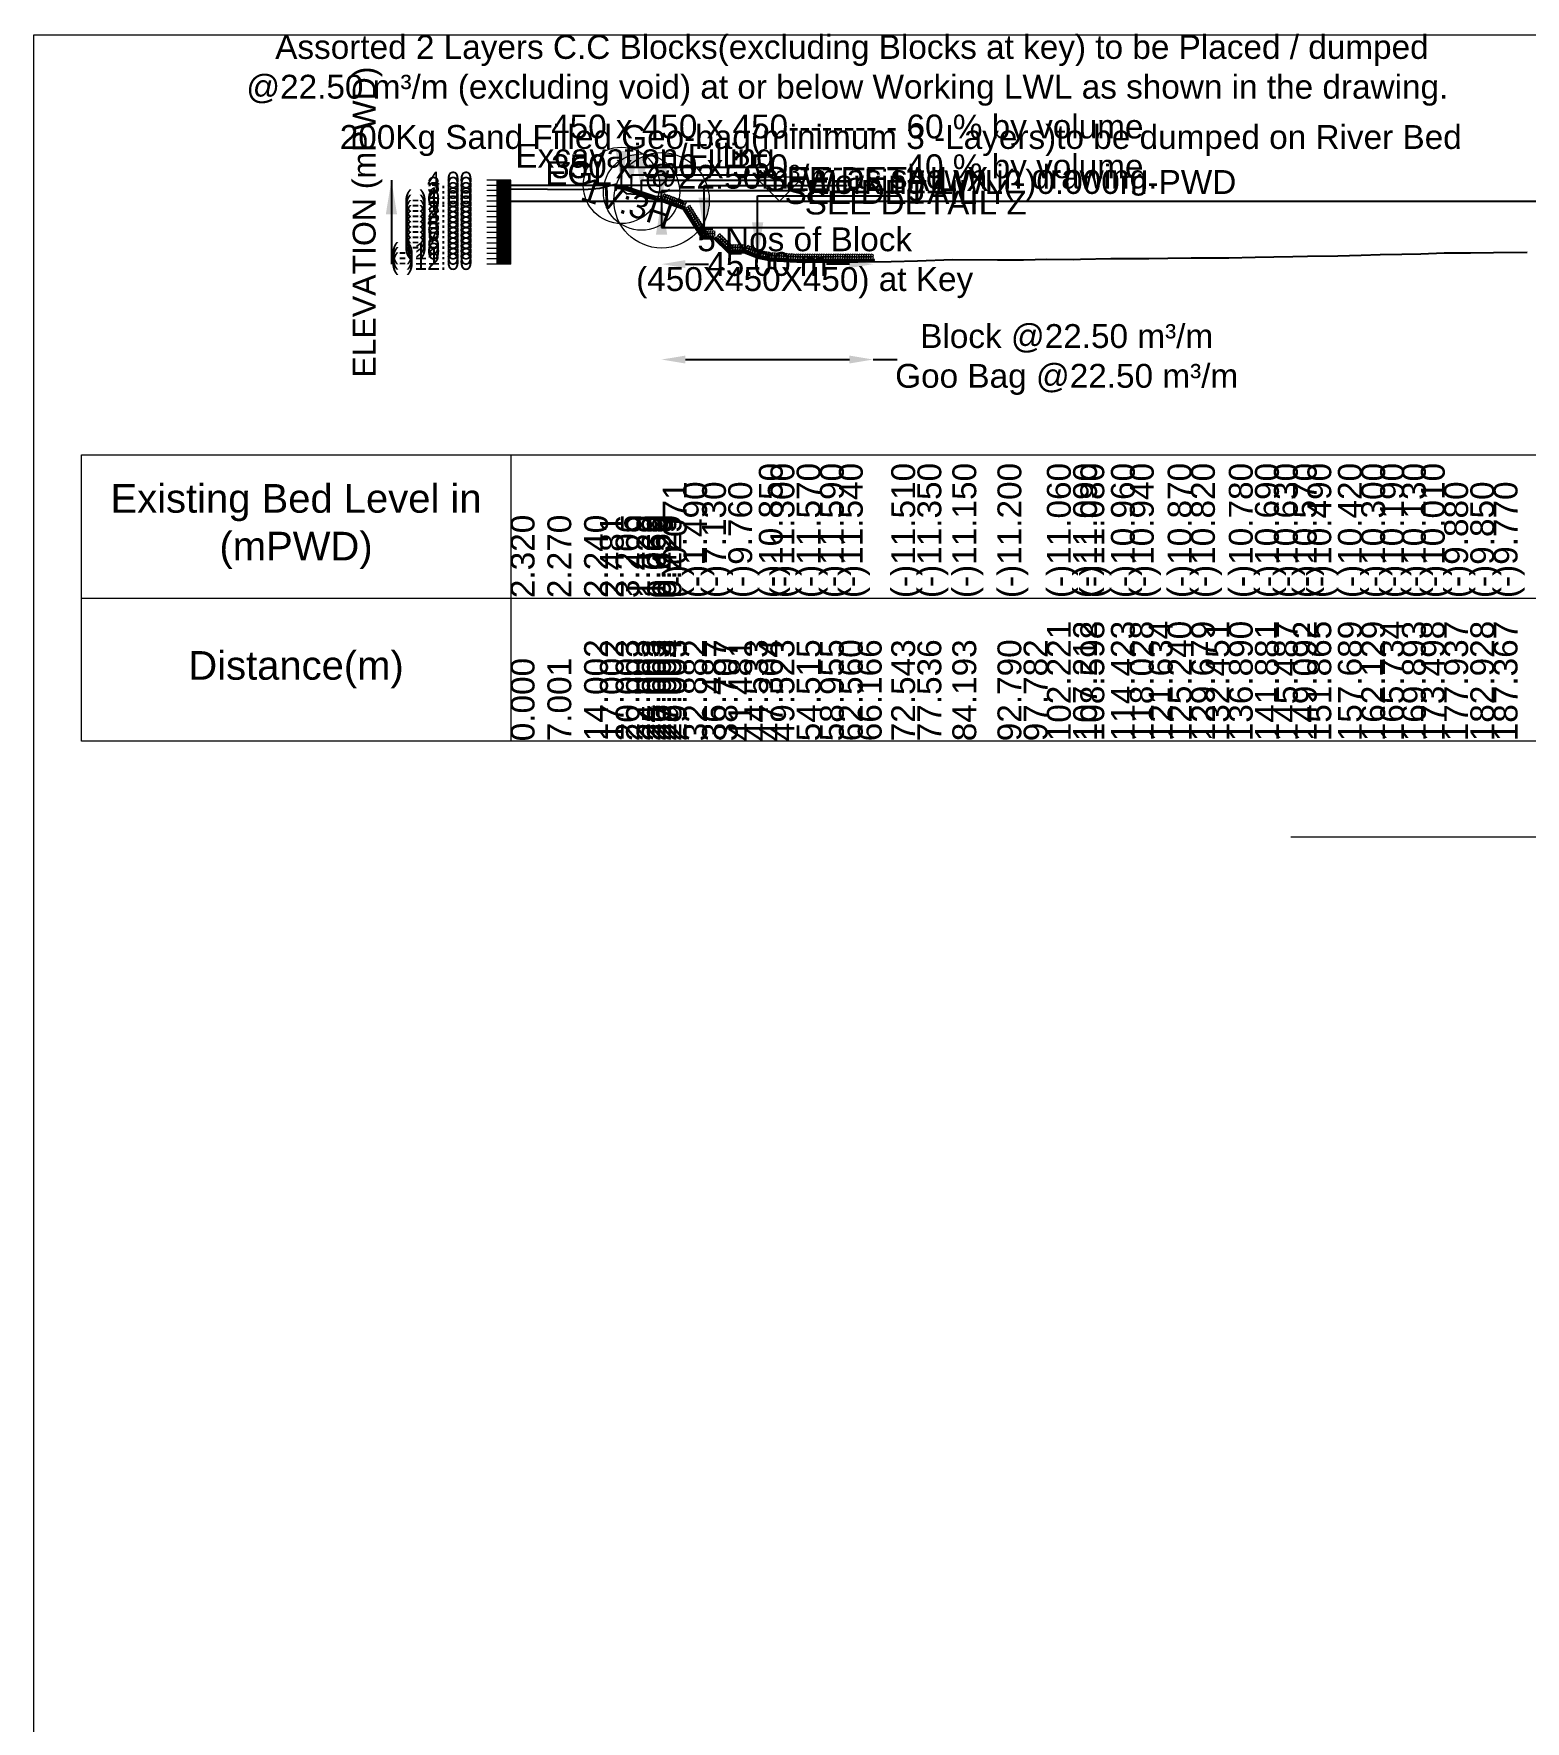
# Model space of a CAD drawing. Header units: inches. Extents: x 89000 to 845000, y -7071 to 31.
# Drawn here: x 310000 to 313127, y -3534 to 2 of the extents above; entities that cross this region are included whole.
import ezdxf

# ---------------------------------------------------------------- set-up
doc = ezdxf.new("R2010")
doc.units = ezdxf.units.IN
doc.header["$LTSCALE"] = 7
doc.header["$MEASUREMENT"] = 0
for name, color, linetype, lineweight in [('Cross section Data Border', 7, 'Continuous', 9), ('Cross Section Labels', 7, 'Continuous', 9), ('Existing_Bed_Level for Xsection', 7, 'Continuous', 25), ('Long Section Labels', 7, 'Continuous', 9)]:
    doc.layers.add(name, color=color, linetype=linetype, lineweight=lineweight)
doc.styles.get("Standard").update_dxf_attribs({"font": 'arial.ttf'})
doc.dimstyles.new('Appron Lebeling Style', dxfattribs={"dimtxt": 50, "dimasz": 50, "dimexe": 0.18, "dimexo": 0.0625, "dimgap": 0.09, "dimtad": 0, "dimtih": 1, "dimtoh": 1, "dimdec": 4, "dimzin": 0, "dimdsep": 46, "dimtxsty": 'Standard', "dimcen": 0.09, "dimse1": 1, "dimse2": 1, "dimadec": 0, "dimazin": 0, "dimtfac": 1, "dimtdec": 4, "dimtofl": 0, "dimtmove": 0, "dimatfit": 3, "dimfxl": 1, "dimtolj": 1, "dimtzin": 0, "dimarcsym": 0})
doc.dimstyles.get("Standard").update_dxf_attribs({"dimtxt": 0.18, "dimasz": 0.18, "dimexe": 0.18, "dimexo": 0.0625, "dimgap": 0.09, "dimtad": 0, "dimtih": 1, "dimtoh": 1, "dimdec": 4, "dimzin": 0, "dimdsep": 46, "dimtxsty": 'Standard', "dimcen": 0.09, "dimadec": 0, "dimazin": 0, "dimtfac": 1, "dimtdec": 4, "dimtofl": 0, "dimtmove": 0, "dimatfit": 3, "dimfxl": 1, "dimtolj": 1, "dimtzin": 0, "dimarcsym": 0})

# ---------------------------------------------------------------- blocks, each defined once
blk = doc.blocks.new('*D291')
at = {"layer": 'Cross Section Labels', "color": 0, "lineweight": -2, "transparency": 16777216}
for p, q in [((311366.4, -480.5), (311414.7, -480.5)), ((311710.2, -480.5), (311661.9, -480.5))]:
    blk.add_line(p, q, dxfattribs=at)
at = {"layer": 'Cross Section Labels', "color": 0, "transparency": 16777216}
for points in [[(311366.4, -472.2), (311366.4, -488.8), (311316.4, -480.5)], [(311710.2, -472.2), (311710.2, -488.8), (311760.2, -480.5)]]:
    blk.add_solid(points, dxfattribs=at)
at = {"layer": 'Defpoints', "color": 0, "transparency": 16777216}
for p in [(311316.4, -348.5), (311760.2, -475.6), (311760.2, -480.5)]:
    blk.add_point(p, dxfattribs=at)
at = {"layer": 'Cross Section Labels', "color": 0, "transparency": 16777216, "insert": (311538.3, -480.5), "char_height": 50, "attachment_point": 5}
blk.add_mtext('\\A1;45.00 m', dxfattribs=at)
blk = doc.blocks.new('*D292')
at = {"layer": 'Cross Section Labels', "color": 0, "lineweight": -2, "transparency": 16777216}
for p, q in [((311366.4, -680.5), (311710.2, -680.5)), ((311760.2, -680.5), (311810.2, -680.5))]:
    blk.add_line(p, q, dxfattribs=at)
at = {"layer": 'Cross Section Labels', "color": 0, "transparency": 16777216}
for points in [[(311366.4, -672.2), (311366.4, -688.8), (311316.4, -680.5)], [(311710.2, -672.2), (311710.2, -688.8), (311760.2, -680.5)]]:
    blk.add_solid(points, dxfattribs=at)
at = {"layer": 'Defpoints', "color": 0, "transparency": 16777216}
for p in [(311316.4, -348.5), (311760.2, -475.6), (311760.2, -680.5)]:
    blk.add_point(p, dxfattribs=at)
at = {"layer": 'Cross Section Labels', "color": 0, "transparency": 16777216, "insert": (312165.8, -680.5), "char_height": 50, "attachment_point": 5}
blk.add_mtext('\\A1;Block @22.50 m³/m ^JGoo Bag @22.50 m³/m ', dxfattribs=at)

msp = doc.modelspace()

# ---------------------------------------------------------------- linework, layer by layer
at = {"layer": 'Cross section Data Border'}
msp.add_lwpolyline([(310100, -880.51), (318692.24474, -880.51), (318692.24474, -1480.51), (310100, -1480.51)], close=True, dxfattribs=at)
for points in [[(311000, -880.51), (311000, -1480.51)], [(310100, -1180.51), (318692.24474, -1180.51)]]:
    msp.add_lwpolyline(points, dxfattribs=at)
at = {"layer": 'Cross Section Labels'}
for points in [[(310000, 0), (320000, 0), (320000, -7071), (310000, -7071)], [(311563.43555, -348.51), (311613.43555, -298.51), (311513.43555, -298.51)]]:
    msp.add_lwpolyline(points, close=True, dxfattribs=at)
msp.add_lwpolyline([(312636.12237, -1680.51), (314796.12237, -1680.51), (316956.12237, -1680.51)], dxfattribs=at)
for centre, radius in [((311232.28555, -315.51), 80), ((311316.43555, -346.86), 100), ((311274.36055, -329.535), 80)]:
    msp.add_circle(centre, radius, dxfattribs=at)
at = {"layer": 'Existing_Bed_Level for Xsection'}
for points in [[(311000, -322.99), (311077.00863, -323.54), (311154.01726, -323.87), (311187.02269, -321.219), (311220.02813, -313.244), (311242.02972, -332.791), (311264.03132, -333.891), (311275.03516, -336.751), (311286.03292, -341.261), (311297.03676, -343.791), (311308.04059, -345.991), (311319.03835, -349.291), (311361.69867, -364.9), (311401.35972, -426.94), (311425.77518, -426.94), (311456.28735, -455.87), (311489.86843, -455.87), (311520.34288, -467.86), (311544.75645, -472.81), (311599.665, -475.78), (311648.50433, -476), (311688.16391, -475.45), (311727.82364, -476), (311797.9703, -475.12), (311852.89221, -473.36), (311926.12404, -471.16), (312020.68602, -471.71), (312075.59773, -471.71), (312124.42618, -470.17), (312179.32979, -470.5), (312194.58092, -470.39), (312258.65172, -469.07), (312298.31269, -468.85), (312337.97367, -468.85), (312377.63465, -468.08), (312426.47292, -467.53), (312456.95663, -467.53), (312505.7936, -467.09), (312560.69372, -466.1), (312600.35452, -465.44), (312640.01533, -464.78), (312670.51367, -463.9), (312734.58367, -463.13), (312783.41702, -461.81), (312823.07761, -460.6), (312868.81899, -459.94), (312908.48005, -458.62), (312957.30219, -457.19), (313012.21082, -456.86), (313061.04152, -455.98), (313131.19391, -455.21)], [(311316.43555, -315.51), (311000, -315.51)], [(311304.06055, -339.435), (311232.79359, -315.67935), (311232.28555, -315.51), (311231.75003, -315.51), (311221.85003, -315.51)], [(311000, -348.51), (318592.24474, -348.51)], [(311221.85003, -318.81), (311231.75003, -318.81), (311304.06055, -342.91351)], [(311221.85003, -319.91), (311231.57153, -319.91), (311302.52153, -343.56)], [(311221.85003, -321.01), (311231.39302, -321.01), (311301.58555, -344.40751)]]:
    msp.add_lwpolyline(points, dxfattribs=at)
at = {"layer": 'Long Section Labels'}
for points in [[(311000, -304.51), (310950, -304.51)], [(311000, -315.51), (310950, -315.51)], [(311000, -307.26), (310970, -307.26)], [(311000, -310.01), (310970, -310.01)], [(311000, -312.76), (310970, -312.76)], [(311000, -318.26), (310970, -318.26)], [(311000, -480.51), (311000, -469.51), (311000, -458.51), (311000, -447.51), (311000, -436.51), (311000, -425.51), (311000, -414.51), (311000, -403.51), (311000, -392.51), (311000, -381.51), (311000, -370.51), (311000, -359.51), (311000, -348.51), (311000, -337.51), (311000, -326.51), (311000, -315.51), (311000, -304.51)], [(311000, -326.51), (310950, -326.51)], [(311000, -337.51), (310950, -337.51)], [(311000, -348.51), (310950, -348.51)], [(311000, -321.01), (310970, -321.01)], [(311000, -323.76), (310970, -323.76)], [(311000, -329.26), (310970, -329.26)], [(311000, -332.01), (310970, -332.01)], [(311000, -334.76), (310970, -334.76)], [(311000, -340.26), (310970, -340.26)], [(311000, -343.01), (310970, -343.01)], [(311000, -345.76), (310970, -345.76)], [(311000, -351.26), (310970, -351.26)], [(311000, -359.51), (310950, -359.51)], [(311000, -370.51), (310950, -370.51)], [(311000, -381.51), (310950, -381.51)], [(311000, -354.01), (310970, -354.01)], [(311000, -356.76), (310970, -356.76)], [(311000, -362.26), (310970, -362.26)], [(311000, -365.01), (310970, -365.01)], [(311000, -367.76), (310970, -367.76)], [(311000, -373.26), (310970, -373.26)], [(311000, -376.01), (310970, -376.01)], [(311000, -378.76), (310970, -378.76)], [(311000, -384.26), (310970, -384.26)], [(311000, -387.01), (310970, -387.01)], [(311000, -392.51), (310950, -392.51)], [(311000, -403.51), (310950, -403.51)], [(311000, -414.51), (310950, -414.51)], [(311000, -389.76), (310970, -389.76)], [(311000, -395.26), (310970, -395.26)], [(311000, -398.01), (310970, -398.01)], [(311000, -400.76), (310970, -400.76)], [(311000, -406.26), (310970, -406.26)], [(311000, -409.01), (310970, -409.01)], [(311000, -411.76), (310970, -411.76)], [(311000, -417.26), (310970, -417.26)], [(311000, -420.01), (310970, -420.01)], [(311000, -422.76), (310970, -422.76)], [(311000, -425.51), (310950, -425.51)], [(311000, -436.51), (310950, -436.51)], [(311000, -447.51), (310950, -447.51)], [(311000, -458.51), (310950, -458.51)], [(311000, -428.26), (310970, -428.26)], [(311000, -431.01), (310970, -431.01)], [(311000, -433.76), (310970, -433.76)], [(311000, -439.26), (310970, -439.26)], [(311000, -442.01), (310970, -442.01)], [(311000, -444.76), (310970, -444.76)], [(311000, -450.26), (310970, -450.26)], [(311000, -453.01), (310970, -453.01)], [(311000, -455.76), (310970, -455.76)], [(311000, -469.51), (310950, -469.51)], [(311000, -480.51), (310950, -480.51)], [(311000, -461.26), (310970, -461.26)], [(311000, -464.01), (310970, -464.01)], [(311000, -466.76), (310970, -466.76)], [(311000, -472.26), (310970, -472.26)], [(311000, -475.01), (310970, -475.01)], [(311000, -477.76), (310970, -477.76)]]:
    msp.add_lwpolyline(points, dxfattribs=at)
for points in [[(311221.85003, -315.51), (311218.55003, -315.51), (311218.55003, -320.46), (311221.85003, -320.46)], [(311226.80003, -315.51), (311221.85003, -315.51), (311221.85003, -318.81), (311226.80003, -318.81)], [(311231.75003, -315.51), (311226.80003, -315.51), (311226.80003, -318.81), (311231.75003, -318.81)], [(311237.48957, -317.24467), (311232.79359, -315.67935), (311231.75003, -318.81), (311236.44602, -320.37533)], [(311242.18555, -318.81), (311237.48957, -317.24467), (311236.44602, -320.37533), (311241.142, -321.94065)], [(311221.85003, -320.46), (311218.55003, -320.46), (311218.55003, -325.41), (311221.85003, -325.41)], [(311246.88153, -320.37533), (311242.18555, -318.81), (311241.142, -321.94065), (311245.83798, -323.50598)], [(311251.57752, -321.94065), (311246.88153, -320.37533), (311245.83798, -323.50598), (311250.53396, -325.07131)], [(311256.2735, -323.50598), (311251.57752, -321.94065), (311250.53396, -325.07131), (311255.22995, -326.63664)], [(311260.96948, -325.07131), (311256.2735, -323.50598), (311255.22995, -326.63664), (311259.92593, -328.20196)], [(311265.66546, -326.63664), (311260.96948, -325.07131), (311259.92593, -328.20196), (311264.62191, -329.76729)], [(311270.36144, -328.20196), (311265.66546, -326.63664), (311264.62191, -329.76729), (311269.31789, -331.33262)], [(311275.05743, -329.76729), (311270.36144, -328.20196), (311269.31789, -331.33262), (311274.01388, -332.89795)], [(311279.75341, -331.33262), (311275.05743, -329.76729), (311274.01388, -332.89795), (311278.70986, -334.46327)], [(311284.44939, -332.89795), (311279.75341, -331.33262), (311278.70986, -334.46327), (311283.40584, -336.0286)], [(311289.14537, -334.46327), (311284.44939, -332.89795), (311283.40584, -336.0286), (311288.10182, -337.59393)], [(311293.84136, -336.0286), (311289.14537, -334.46327), (311288.10182, -337.59393), (311292.7978, -339.15926)], [(311298.53734, -337.59393), (311293.84136, -336.0286), (311292.7978, -339.15926), (311297.49379, -340.72458)], [(311303.23332, -339.15926), (311298.53734, -337.59393), (311297.49379, -340.72458), (311302.18977, -342.28991)], [(311306.53555, -343.56), (311301.58555, -343.56), (311301.58555, -348.51), (311306.53555, -348.51)], [(311309.01055, -338.61), (311304.06055, -338.61), (311304.06055, -343.56), (311309.01055, -343.56)], [(311311.48555, -343.56), (311306.53555, -343.56), (311306.53555, -348.51), (311311.48555, -348.51)], [(311313.96055, -338.61), (311309.01055, -338.61), (311309.01055, -343.56), (311313.96055, -343.56)], [(311316.43555, -343.56), (311311.48555, -343.56), (311311.48555, -348.51), (311316.43555, -348.51)], [(311323.67673, -339.07654), (311318.72888, -338.93047), (311318.58282, -343.87831), (311323.53066, -344.02438)], [(311325.95891, -335.93188), (311321.74802, -333.32977), (311319.14591, -337.54065), (311323.3568, -340.14276)], [(311328.92202, -341.06999), (311323.99151, -340.6312), (311323.55272, -345.56171), (311328.48323, -346.0005)], [(311331.3864, -338.06598), (311327.33698, -335.2191), (311324.4901, -339.26851), (311328.53952, -342.1154)], [(311333.57062, -342.77087), (311328.64011, -342.33208), (311328.20132, -347.26259), (311333.13184, -347.70138)], [(311336.035, -339.76686), (311331.98559, -336.91998), (311329.1387, -340.96939), (311333.18812, -343.81628)], [(311338.21923, -344.47175), (311333.28871, -344.03296), (311332.84993, -348.96347), (311337.78044, -349.40226)], [(311340.6836, -341.46774), (311336.63419, -338.62086), (311333.78731, -342.67027), (311337.83672, -345.51716)], [(311342.86783, -346.17263), (311337.93732, -345.73384), (311337.49853, -350.66435), (311342.42904, -351.10314)], [(311345.33221, -343.16862), (311341.28279, -340.32174), (311338.43591, -344.37115), (311342.48532, -347.21803)], [(311347.51643, -347.8735), (311342.58592, -347.43472), (311342.14713, -352.36523), (311347.07765, -352.80402)], [(311349.98081, -344.8695), (311345.93139, -342.02262), (311343.08451, -346.07203), (311347.13393, -348.91891)], [(311352.16504, -349.57438), (311347.23452, -349.1356), (311346.79573, -354.06611), (311351.72625, -354.5049)], [(311354.62941, -346.57038), (311350.58, -343.7235), (311347.73312, -347.77291), (311351.78253, -350.61979)], [(311356.81364, -351.27526), (311351.88312, -350.83648), (311351.44434, -355.76699), (311356.37485, -356.20578)], [(311359.27802, -348.27126), (311355.2286, -345.42437), (311352.38172, -349.47379), (311356.43113, -352.32067)], [(311361.46224, -352.97614), (311356.53173, -352.53736), (311356.09294, -357.46787), (311361.02345, -357.90666)], [(311363.92662, -349.97214), (311359.8772, -347.12525), (311357.03032, -351.17467), (311361.07974, -354.02155)], [(311368.57522, -351.67302), (311364.52581, -348.82613), (311361.67892, -352.87555), (311365.72834, -355.72243)], [(311366.11084, -354.67702), (311361.18033, -354.23823), (311360.74154, -359.16875), (311365.67206, -359.60754)], [(311374.07086, -363.6144), (311370.41542, -360.2767), (311367.07772, -363.93215), (311370.73316, -367.26984)], [(311376.73705, -367.785), (311373.08161, -364.4473), (311369.74391, -368.10275), (311373.39935, -371.44045)], [(311377.8518, -362.71903), (311376.35684, -358.00017), (311371.63798, -359.49514), (311373.13295, -364.21399)], [(311379.40324, -371.95561), (311375.7478, -368.61791), (311372.4101, -372.27335), (311376.06554, -375.61105)], [(311380.51799, -366.88963), (311379.02303, -362.17078), (311374.30417, -363.66574), (311375.79914, -368.38459)], [(311382.06943, -376.12621), (311378.41399, -372.78851), (311375.07629, -376.44395), (311378.73173, -379.78165)], [(311383.18418, -371.06023), (311381.68922, -366.34138), (311376.97036, -367.83634), (311378.46533, -372.5552)], [(311384.73562, -380.29681), (311381.08018, -376.95911), (311377.74248, -380.61456), (311381.39793, -383.95225)], [(311385.85037, -375.23083), (311384.35541, -370.51198), (311379.63656, -372.00695), (311381.13152, -376.7258)], [(311387.40181, -384.46741), (311383.74637, -381.12971), (311380.40867, -384.78516), (311384.06412, -388.12286)], [(311388.51656, -379.40144), (311387.0216, -374.68258), (311382.30275, -376.17755), (311383.79771, -380.8964)], [(311390.06801, -388.63802), (311386.41256, -385.30032), (311383.07486, -388.95576), (311386.73031, -392.29346)], [(311391.18276, -383.57204), (311389.68779, -378.85319), (311384.96894, -380.34815), (311386.4639, -385.067)], [(311393.84895, -387.74264), (311392.35398, -383.02379), (311387.63513, -384.51875), (311389.13009, -389.23761)], [(311396.51514, -391.91324), (311395.02017, -387.19439), (311390.30132, -388.68936), (311391.79628, -393.40821)], [(311392.7342, -392.80862), (311389.07875, -389.47092), (311385.74105, -393.12636), (311389.3965, -396.46406)], [(311395.40039, -396.97922), (311391.74494, -393.64152), (311388.40725, -397.29697), (311392.06269, -400.63466)], [(311398.06658, -401.14982), (311394.41113, -397.81213), (311391.07344, -401.46757), (311394.72888, -404.80527)], [(311399.18133, -396.08385), (311397.68636, -391.36499), (311392.96751, -392.85996), (311394.46247, -397.57881)], [(311400.73277, -405.32043), (311397.07733, -401.98273), (311393.73963, -405.63817), (311397.39507, -408.97587)], [(311401.84752, -400.25445), (311400.35255, -395.5356), (311395.6337, -397.03056), (311397.12867, -401.74941)], [(311403.39896, -409.49103), (311399.74352, -406.15333), (311396.40582, -409.80877), (311400.06126, -413.14647)], [(311404.51371, -404.42505), (311403.01875, -399.7062), (311398.29989, -401.20116), (311399.79486, -405.92002)], [(311406.06515, -413.66163), (311402.40971, -410.32393), (311399.07201, -413.97938), (311402.72745, -417.31708)], [(311407.1799, -408.59566), (311405.68494, -403.8768), (311400.96608, -405.37177), (311402.46105, -410.09062)], [(311408.73134, -417.83223), (311405.0759, -414.49454), (311401.7382, -418.14998), (311405.39364, -421.48768)], [(311408.83866, -412.15552), (311404.05758, -410.87341), (311402.77547, -415.65448), (311407.55654, -416.93659)], [(311407.55654, -415.82341), (311402.77547, -417.10552), (311404.05758, -421.88659), (311408.83866, -420.60448)], [(311409.84609, -412.76626), (311408.35113, -408.0474), (311403.63227, -409.54237), (311405.12724, -414.26122)], [(311411.39753, -422.00284), (311407.74209, -418.66514), (311404.40439, -422.32058), (311408.05983, -425.65828)], [(311412.51228, -416.93686), (311411.01732, -412.21801), (311406.29846, -413.71297), (311407.79343, -418.43183)], [(311413.78866, -412.15552), (311409.00758, -410.87341), (311407.72547, -415.65448), (311412.50654, -416.93659)], [(311412.50654, -415.82341), (311407.72547, -417.10552), (311409.00758, -421.88659), (311413.78866, -420.60448)], [(311415.17847, -421.10746), (311413.68351, -416.38861), (311408.96465, -417.88357), (311410.45962, -422.60243)], [(311418.73866, -412.15552), (311413.95758, -410.87341), (311412.67547, -415.65448), (311417.45654, -416.93659)], [(311417.45654, -415.82341), (311412.67547, -417.10552), (311413.95758, -421.88659), (311418.73866, -420.60448)], [(311423.68866, -412.15552), (311418.90758, -410.87341), (311417.62547, -415.65448), (311422.40654, -416.93659)], [(311422.40654, -415.82341), (311417.62547, -417.10552), (311418.90758, -421.88659), (311423.68866, -420.60448)], [(311428.63866, -412.15552), (311423.85758, -410.87341), (311422.57547, -415.65448), (311427.35654, -416.93659)], [(311427.35654, -415.82341), (311422.57547, -417.10552), (311423.85758, -421.88659), (311428.63866, -420.60448)], [(311438.16348, -423.36687), (311433.81185, -421.00768), (311431.45266, -425.35931), (311435.8043, -427.7185)], [(311441.61754, -421.58734), (311439.0302, -417.36736), (311434.81022, -419.9547), (311437.39756, -424.17468)], [(311441.8038, -428.58522), (311439.21646, -424.36524), (311434.99649, -426.95258), (311437.58383, -431.17255)], [(311445.20961, -424.99314), (311442.62227, -420.77317), (311438.40229, -423.36051), (311440.98963, -427.58048)], [(311448.80168, -428.39895), (311446.21434, -424.17898), (311441.99437, -426.76632), (311444.5817, -430.98629)], [(311445.39587, -431.99102), (311442.80853, -427.77105), (311438.58856, -430.35839), (311441.1759, -434.57836)], [(311448.98794, -435.39683), (311446.4006, -431.17686), (311442.18063, -433.7642), (311444.76797, -437.98417)], [(311452.39375, -431.80476), (311449.80641, -427.58479), (311445.58644, -430.17213), (311448.17377, -434.3921)], [(311452.58001, -438.80264), (311449.99267, -434.58267), (311445.7727, -437.17001), (311448.36004, -441.38998)], [(311455.98582, -435.21057), (311453.39848, -430.9906), (311449.17851, -433.57794), (311451.76585, -437.79791)], [(311456.17208, -442.20845), (311453.58474, -437.98847), (311449.36477, -440.57581), (311451.95211, -444.79579)], [(311459.57789, -438.61638), (311456.99055, -434.3964), (311452.77058, -436.98374), (311455.35792, -441.20372)], [(311459.76415, -445.61426), (311457.17681, -441.39428), (311452.95684, -443.98162), (311455.54418, -448.2016)], [(311461.65398, -441.08552), (311456.8729, -439.80341), (311455.59079, -444.58448), (311460.37187, -445.86659)], [(311461.65398, -446.03552), (311456.8729, -444.75341), (311455.59079, -449.53448), (311460.37187, -450.81659)], [(311463.16996, -442.02219), (311460.58262, -437.80221), (311456.36265, -440.38955), (311458.94999, -444.60952)], [(311463.35622, -449.02006), (311460.76888, -444.80009), (311456.54891, -447.38743), (311459.13625, -451.6074)], [(311466.76203, -445.42799), (311464.17469, -441.20802), (311459.95472, -443.79536), (311462.54206, -448.01533)], [(311466.60398, -441.08552), (311461.8229, -439.80341), (311460.54079, -444.58448), (311465.32187, -445.86659)], [(311466.60398, -446.03552), (311461.8229, -444.75341), (311460.54079, -449.53448), (311465.32187, -450.81659)], [(311471.55398, -441.08552), (311466.7729, -439.80341), (311465.49079, -444.58448), (311470.27187, -445.86659)], [(311471.55398, -446.03552), (311466.7729, -444.75341), (311465.49079, -449.53448), (311470.27187, -450.81659)], [(311476.50398, -441.08552), (311471.7229, -439.80341), (311470.44079, -444.58448), (311475.22187, -445.86659)], [(311476.50398, -446.03552), (311471.7229, -444.75341), (311470.44079, -449.53448), (311475.22187, -450.81659)], [(311481.45398, -441.08552), (311476.6729, -439.80341), (311475.39079, -444.58448), (311480.17187, -445.86659)], [(311481.45398, -446.03552), (311476.6729, -444.75341), (311475.39079, -449.53448), (311480.17187, -450.81659)], [(311486.40398, -441.08552), (311481.6229, -439.80341), (311480.34079, -444.58448), (311485.12187, -445.86659)], [(311486.40398, -446.03552), (311481.6229, -444.75341), (311480.34079, -449.53448), (311485.12187, -450.81659)], [(311491.35398, -441.08552), (311486.5729, -439.80341), (311485.29079, -444.58448), (311490.07187, -445.86659)], [(311491.35398, -446.03552), (311486.5729, -444.75341), (311485.29079, -449.53448), (311490.07187, -450.81659)], [(311499.45779, -449.07459), (311495.4781, -446.13103), (311492.53453, -450.11072), (311496.51422, -453.05428)], [(311501.27011, -444.46829), (311497.29042, -441.52473), (311494.34685, -445.50442), (311498.32654, -448.44798)], [(311504.06408, -450.88691), (311500.0844, -447.94335), (311497.14083, -451.92304), (311501.12052, -454.8666)], [(311505.87641, -446.28062), (311501.89672, -443.33705), (311498.95315, -447.31674), (311502.93284, -450.26031)], [(311508.67038, -452.69924), (311504.69069, -449.75567), (311501.74713, -453.73536), (311505.72682, -456.67893)], [(311510.48271, -448.09294), (311506.50302, -445.14937), (311503.55945, -449.12906), (311507.53914, -452.07263)], [(311513.27668, -454.51156), (311509.29699, -451.56799), (311506.35343, -455.54768), (311510.33312, -458.49125)], [(311515.089, -449.90526), (311511.10931, -446.96169), (311508.16575, -450.94138), (311512.14544, -453.88495)], [(311517.88298, -456.32388), (311513.90329, -453.38032), (311510.95973, -457.36), (311514.93942, -460.30357)], [(311519.6953, -451.71758), (311515.71561, -448.77402), (311512.77205, -452.75371), (311516.75174, -455.69727)], [(311522.48928, -458.1362), (311518.50959, -455.19264), (311515.56603, -459.17233), (311519.54572, -462.11589)], [(311524.3016, -453.5299), (311520.32191, -450.58634), (311517.37835, -454.56603), (311521.35804, -457.50959)], [(311525.6168, -458.89473), (311521.18584, -456.68812), (311518.97924, -461.11908), (311523.4102, -463.32568)], [(311526.60043, -454.04344), (311522.16947, -451.83683), (311519.96287, -456.26779), (311524.39382, -458.4744)], [(311530.46809, -459.87835), (311526.03713, -457.67175), (311523.83052, -462.10271), (311528.26148, -464.30931)], [(311531.45172, -455.02707), (311527.02076, -452.82046), (311524.81415, -457.25142), (311529.24511, -459.45803)], [(311535.31937, -460.86198), (311530.88842, -458.65538), (311528.68181, -463.08633), (311533.11277, -465.29294)], [(311536.303, -456.0107), (311531.87204, -453.80409), (311529.66544, -458.23505), (311534.0964, -460.44165)], [(311540.17066, -461.84561), (311535.7397, -459.639), (311533.5331, -464.06996), (311537.96405, -466.27657)], [(311541.15429, -456.99432), (311536.72333, -454.78772), (311534.51672, -459.21868), (311538.94768, -461.42528)], [(311546.00557, -457.97795), (311541.57462, -455.77135), (311539.36801, -460.2023), (311543.79897, -462.40891)], [(311548.77716, -458.22139), (311544.07231, -456.68291), (311542.53384, -461.38776), (311547.23869, -462.92624)], [(311553.71994, -458.48874), (311549.01509, -456.95027), (311547.47662, -461.65512), (311552.18146, -463.19359)], [(311558.66271, -458.7561), (311553.95786, -457.21762), (311552.41939, -461.92247), (311557.12424, -463.46094)], [(311563.60549, -459.02345), (311558.90064, -457.48498), (311557.36216, -462.18983), (311562.06701, -463.7283)], [(311568.54826, -459.2908), (311563.84341, -457.75233), (311562.30494, -462.45718), (311567.00979, -463.99565)], [(311573.49104, -459.55816), (311568.78619, -458.01969), (311567.24771, -462.72454), (311571.95256, -464.26301)], [(311578.43381, -459.82551), (311573.72896, -458.28704), (311572.19049, -462.99189), (311576.89534, -464.53036)], [(311583.37658, -460.09287), (311578.67174, -458.5544), (311577.13326, -463.25924), (311581.83811, -464.79772)], [(311588.31936, -460.36022), (311583.61451, -458.82175), (311582.07604, -463.5266), (311586.78089, -465.06507)], [(311593.26213, -460.62758), (311588.55729, -459.0891), (311587.01881, -463.79395), (311591.72366, -465.33243)], [(311598.20491, -460.89493), (311593.50006, -459.35646), (311591.96159, -464.06131), (311596.66644, -465.59978)], [(311603.14768, -461.16229), (311598.44283, -459.62381), (311596.90436, -464.32866), (311601.60921, -465.86713)], [(311607.3696, -461.03007), (311602.59435, -459.72644), (311601.29071, -464.50169), (311606.06597, -465.80533)], [(311612.31955, -461.05237), (311607.5443, -459.74874), (311606.24066, -464.52399), (311611.01592, -465.82762)], [(311666.49583, -460.96459), (311661.69743, -459.7489), (311660.48174, -464.54729), (311665.28013, -465.76299)], [(311671.44535, -460.89595), (311666.64695, -459.68026), (311665.43126, -464.47865), (311670.22966, -465.69435)], [(311676.39487, -460.82731), (311671.59648, -459.61162), (311670.38079, -464.41001), (311675.17918, -465.62571)], [(311681.3444, -460.75867), (311676.546, -459.54298), (311675.33031, -464.34137), (311680.12871, -465.55707)], [(311686.29392, -460.69003), (311681.49553, -459.47434), (311680.27983, -464.27273), (311685.07823, -465.48842)], [(311691.65347, -460.71249), (311686.89063, -459.3642), (311685.54234, -464.12704), (311690.30518, -465.47533)], [(311696.60299, -460.78113), (311691.84016, -459.43284), (311690.49187, -464.19568), (311695.25471, -465.54397)], [(311701.55252, -460.84977), (311696.78968, -459.50148), (311695.44139, -464.26432), (311700.20423, -465.61261)], [(311706.50204, -460.91841), (311701.7392, -459.57012), (311700.39092, -464.33296), (311705.15375, -465.68125)], [(311711.45157, -460.98705), (311706.68873, -459.63876), (311705.34044, -464.4016), (311710.10328, -465.74989)], [(311716.40109, -461.05569), (311711.63825, -459.7074), (311710.28996, -464.47024), (311715.0528, -465.81853)], [(311750.65769, -460.9279), (311745.86091, -459.70586), (311744.63887, -464.50264), (311749.43565, -465.72468)], [(311755.6073, -460.86581), (311750.81052, -459.64377), (311749.58848, -464.44055), (311754.38526, -465.66259)], [(311760.55691, -460.80371), (311755.76013, -459.58167), (311754.53809, -464.37846), (311759.33487, -465.60049)], [(311545.02195, -462.82924), (311540.59099, -460.62263), (311538.38438, -465.05359), (311542.81534, -467.2602)], [(311548.50981, -463.16416), (311543.80496, -461.62569), (311542.26649, -466.33054), (311546.97133, -467.86901)], [(311553.45258, -463.43152), (311548.74773, -461.89304), (311547.20926, -466.59789), (311551.91411, -468.13636)], [(311558.39536, -463.69887), (311553.69051, -462.1604), (311552.15204, -466.86525), (311556.85688, -468.40372)], [(311563.33813, -463.96622), (311558.63328, -462.42775), (311557.09481, -467.1326), (311561.79966, -468.67107)], [(311568.28091, -464.23358), (311563.57606, -462.69511), (311562.03758, -467.39996), (311566.74243, -468.93843)], [(311573.22368, -464.50093), (311568.51883, -462.96246), (311566.98036, -467.66731), (311571.68521, -469.20578)], [(311578.16646, -464.76829), (311573.46161, -463.22982), (311571.92313, -467.93466), (311576.62798, -469.47314)], [(311583.10923, -465.03564), (311578.40438, -463.49717), (311576.86591, -468.20202), (311581.57076, -469.74049)], [(311588.052, -465.303), (311583.34716, -463.76452), (311581.80868, -468.46937), (311586.51353, -470.00785)], [(311592.99478, -465.57035), (311588.28993, -464.03188), (311586.75146, -468.73673), (311591.45631, -470.2752)], [(311597.93755, -465.83771), (311593.23271, -464.29923), (311591.69423, -469.00408), (311596.39908, -470.54255)], [(311602.88033, -466.10506), (311598.17548, -464.56659), (311596.63701, -469.27144), (311601.34186, -470.80991)], [(311607.3473, -465.98002), (311602.57205, -464.67639), (311601.26842, -469.45164), (311606.04367, -470.75528)], [(311612.29725, -466.00232), (311607.522, -464.69869), (311606.21837, -469.47394), (311610.99362, -470.77757)], [(311617.2472, -466.02462), (311612.47195, -464.72098), (311611.16832, -469.49623), (311615.94357, -470.79987)], [(311617.2695, -461.07467), (311612.49425, -459.77103), (311611.19061, -464.54628), (311615.96586, -465.84992)], [(311622.19715, -466.04692), (311617.4219, -464.74328), (311616.11827, -469.51853), (311620.89352, -470.82217)], [(311622.21945, -461.09697), (311617.4442, -459.79333), (311616.14056, -464.56858), (311620.91581, -465.87222)], [(311627.1471, -466.06921), (311622.37185, -464.76558), (311621.06822, -469.54083), (311625.84347, -470.84447)], [(311627.1694, -461.11926), (311622.39415, -459.81563), (311621.09051, -464.59088), (311625.86576, -465.89452)], [(311632.09705, -466.09151), (311627.3218, -464.78787), (311626.01816, -469.56313), (311630.79342, -470.86676)], [(311632.11935, -461.14156), (311627.3441, -459.83792), (311626.04046, -464.61318), (311630.81571, -465.91681)], [(311637.047, -466.11381), (311632.27175, -464.81017), (311630.96811, -469.58542), (311635.74337, -470.88906)], [(311637.0693, -461.16386), (311632.29405, -459.86022), (311630.99041, -464.63547), (311635.76566, -465.93911)], [(311641.99695, -466.13611), (311637.2217, -464.83247), (311635.91806, -469.60772), (311640.69332, -470.91136)], [(311642.01925, -461.18616), (311637.244, -459.88252), (311635.94036, -464.65777), (311640.71561, -465.96141)], [(311646.9469, -466.1584), (311642.17165, -464.85477), (311640.86801, -469.63002), (311645.64327, -470.93366)], [(311646.9692, -461.20845), (311642.19395, -459.90482), (311640.89031, -464.68007), (311645.66556, -465.98371)], [(311651.64725, -461.17051), (311646.84886, -459.95482), (311645.63317, -464.75321), (311650.43156, -465.96891)], [(311651.71589, -466.12004), (311646.9175, -464.90434), (311645.70181, -469.70274), (311650.5002, -470.91843)], [(311656.59678, -461.10187), (311651.79838, -459.88618), (311650.58269, -464.68457), (311655.38108, -465.90027)], [(311656.66542, -466.0514), (311651.86702, -464.8357), (311650.65133, -469.6341), (311655.44973, -470.84979)], [(311661.5463, -461.03323), (311656.74791, -459.81754), (311655.53221, -464.61593), (311660.33061, -465.83163)], [(311661.61494, -465.98275), (311656.81655, -464.76706), (311655.60085, -469.56546), (311660.39925, -470.78115)], [(311666.56447, -465.91411), (311661.76607, -464.69842), (311660.55038, -469.49682), (311665.34877, -470.71251)], [(311671.51399, -465.84547), (311666.7156, -464.62978), (311665.4999, -469.42818), (311670.2983, -470.64387)], [(311676.46351, -465.77683), (311671.66512, -464.56114), (311670.44943, -469.35954), (311675.24782, -470.57523)], [(311681.41304, -465.70819), (311676.61464, -464.4925), (311675.39895, -469.2909), (311680.19735, -470.50659)], [(311686.36256, -465.63955), (311681.56417, -464.42386), (311680.34847, -469.22226), (311685.14687, -470.43795)], [(311691.58483, -465.66201), (311686.82199, -464.31373), (311685.4737, -469.07656), (311690.23654, -470.42485)], [(311696.53435, -465.73065), (311691.77152, -464.38237), (311690.42323, -469.1452), (311695.18607, -470.49349)], [(311701.48388, -465.79929), (311696.72104, -464.45101), (311695.37275, -469.21384), (311700.13559, -470.56213)], [(311706.4334, -465.86793), (311701.67056, -464.51965), (311700.32228, -469.28248), (311705.08511, -470.63077)], [(311711.38293, -465.93657), (311706.62009, -464.58829), (311705.2718, -469.35112), (311710.03464, -470.69941)], [(311716.33245, -466.00521), (311711.56961, -464.65693), (311710.22132, -469.41976), (311714.98416, -470.76805)], [(311721.28197, -466.07385), (311716.51914, -464.72557), (311715.17085, -469.4884), (311719.93369, -470.83669)], [(311721.35061, -461.12433), (311716.58778, -459.77604), (311715.23949, -464.53888), (311720.00233, -465.88717)], [(311726.2315, -466.14249), (311721.46866, -464.79421), (311720.12037, -469.55704), (311724.88321, -470.90533)], [(311726.30014, -461.19297), (311721.5373, -459.84468), (311720.18901, -464.60752), (311724.95185, -465.95581)], [(311730.85925, -461.17627), (311726.06247, -459.95424), (311724.84043, -464.75102), (311729.63721, -465.97306)], [(311730.92134, -466.12588), (311726.12456, -464.90385), (311724.90252, -469.70063), (311729.6993, -470.92267)], [(311735.80886, -461.11418), (311731.01208, -459.89214), (311729.79004, -464.68892), (311734.58682, -465.91096)], [(311735.87095, -466.06379), (311731.07417, -464.84175), (311729.85213, -469.63853), (311734.64891, -470.86057)], [(311740.75847, -461.05209), (311735.96169, -459.83005), (311734.73965, -464.62683), (311739.53643, -465.84887)], [(311740.82056, -466.0017), (311736.02378, -464.77966), (311734.80174, -469.57644), (311739.59852, -470.79848)], [(311745.70808, -460.98999), (311740.9113, -459.76795), (311739.68926, -464.56474), (311744.48604, -465.78678)], [(311745.77017, -465.9396), (311740.97339, -464.71757), (311739.75135, -469.51435), (311744.54813, -470.73639)], [(311750.71978, -465.87751), (311745.923, -464.65547), (311744.70096, -469.45225), (311749.49775, -470.67429)], [(311755.66939, -465.81542), (311750.87261, -464.59338), (311749.65057, -469.39016), (311754.44736, -470.6122)], [(311760.619, -465.75332), (311755.82222, -464.53128), (311754.60018, -469.32807), (311759.39697, -470.55011)]]:
    msp.add_lwpolyline(points, close=True, dxfattribs=at)
for centre, major_axis in [((311320.24554, -348.73708), (3.4379, -1.25789)), ((311320.88809, -346.98094), (3.4379, -1.25789)), ((311321.53065, -345.2248), (3.4379, -1.25789)), ((311327.12134, -351.25287), (3.4379, -1.25789)), ((311327.76389, -349.49673), (3.4379, -1.25789)), ((311328.40645, -347.74059), (3.4379, -1.25789)), ((311333.99714, -353.76865), (3.4379, -1.25789)), ((311334.6397, -352.01252), (3.4379, -1.25789)), ((311335.28225, -350.25638), (3.4379, -1.25789)), ((311341.5155, -354.52831), (3.4379, -1.25789)), ((311342.15805, -352.77217), (3.4379, -1.25789)), ((311349.03385, -355.28796), (3.4379, -1.25789)), ((311340.87294, -356.28444), (3.4379, -1.25789)), ((311347.74874, -358.80023), (3.4379, -1.25789)), ((311348.3913, -357.04409), (3.4379, -1.25789)), ((311354.62454, -361.31602), (3.4379, -1.25789)), ((311355.2671, -359.55988), (3.4379, -1.25789)), ((311355.90965, -357.80374), (3.4379, -1.25789)), ((311361.50034, -363.83181), (3.4379, -1.25789)), ((311362.1429, -362.07567), (3.4379, -1.25789)), ((311362.78545, -360.31953), (3.4379, -1.25789)), ((311366.13203, -370.09899), (1.9718, -3.08439)), ((311367.70759, -369.09177), (1.9718, -3.08439)), ((311369.28315, -368.08454), (1.9718, -3.08439)), ((311370.07562, -376.26778), (1.9718, -3.08439)), ((311371.65118, -375.26055), (1.9718, -3.08439)), ((311373.22674, -374.25332), (1.9718, -3.08439)), ((311374.01921, -382.43656), (1.9718, -3.08439)), ((311375.59477, -381.42934), (1.9718, -3.08439)), ((311377.17033, -380.42211), (1.9718, -3.08439)), ((311377.9628, -388.60535), (1.9718, -3.08439)), ((311379.53836, -387.59812), (1.9718, -3.08439)), ((311381.11393, -386.59089), (1.9718, -3.08439)), ((311381.9064, -394.77413), (1.9718, -3.08439)), ((311383.48196, -393.76691), (1.9718, -3.08439)), ((311385.05752, -392.75968), (1.9718, -3.08439)), ((311385.84999, -400.94292), (1.9718, -3.08439)), ((311387.42555, -399.93569), (1.9718, -3.08439)), ((311389.00111, -398.92846), (1.9718, -3.08439)), ((311389.79358, -407.1117), (1.9718, -3.08439)), ((311391.36914, -406.10448), (1.9718, -3.08439)), ((311392.9447, -405.09725), (1.9718, -3.08439)), ((311393.73717, -413.28049), (1.9718, -3.08439)), ((311395.31273, -412.27326), (1.9718, -3.08439)), ((311396.8883, -411.26603), (1.9718, -3.08439)), ((311397.68077, -419.44927), (1.9718, -3.08439)), ((311399.25633, -418.44204), (1.9718, -3.08439)), ((311400.83189, -417.43482), (1.9718, -3.08439)), ((311401.62436, -425.61806), (1.9718, -3.08439)), ((311403.19992, -424.61083), (1.9718, -3.08439)), ((311404.77548, -423.6036), (1.9718, -3.08439)), ((311407.71006, -422.265), (3.6608, 0)), ((311407.71006, -424.135), (3.6608, 0)), ((311415.03166, -422.265), (3.6608, 0)), ((311415.03166, -424.135), (3.6608, 0)), ((311422.35326, -422.265), (3.6608, 0)), ((311422.35326, -424.135), (3.6608, 0)), ((311431.82166, -426.23064), (2.65654, -2.51878)), ((311407.71006, -426.005), (3.6608, 0)), ((311415.03166, -426.005), (3.6608, 0)), ((311422.35326, -426.005), (3.6608, 0)), ((311429.24838, -428.94465), (2.65654, -2.51878)), ((311430.53502, -427.58764), (2.65654, -2.51878)), ((311434.56146, -433.98221), (2.65654, -2.51878)), ((311435.84809, -432.62521), (2.65654, -2.51878)), ((311437.13473, -431.26821), (2.65654, -2.51878)), ((311439.87453, -439.01978), (2.65654, -2.51878)), ((311441.16117, -437.66278), (2.65654, -2.51878)), ((311442.4478, -436.30577), (2.65654, -2.51878)), ((311445.1876, -444.05735), (2.65654, -2.51878)), ((311446.47424, -442.70035), (2.65654, -2.51878)), ((311447.76088, -441.34334), (2.65654, -2.51878)), ((311450.50067, -449.09492), (2.65654, -2.51878)), ((311451.78731, -447.73792), (2.65654, -2.51878)), ((311453.07395, -446.38091), (2.65654, -2.51878)), ((311455.81374, -454.13249), (2.65654, -2.51878)), ((311457.10038, -452.77548), (2.65654, -2.51878)), ((311458.38702, -451.41848), (2.65654, -2.51878)), ((311462.06979, -451.195), (3.6608, 0)), ((311462.06979, -453.065), (3.6608, 0)), ((311462.06979, -454.935), (3.6608, 0)), ((311469.39139, -451.195), (3.6608, 0)), ((311469.39139, -453.065), (3.6608, 0)), ((311469.39139, -454.935), (3.6608, 0)), ((311476.71299, -451.195), (3.6608, 0)), ((311476.71299, -453.065), (3.6608, 0)), ((311476.71299, -454.935), (3.6608, 0)), ((311484.03459, -451.195), (3.6608, 0)), ((311484.03459, -453.065), (3.6608, 0)), ((311484.03459, -454.935), (3.6608, 0)), ((311491.59521, -455.54463), (3.40661, -1.34031)), ((311492.27987, -453.80447), (3.40661, -1.34031)), ((311492.96452, -452.06431), (3.40661, -1.34031)), ((311498.40844, -458.22525), (3.40661, -1.34031)), ((311499.09309, -456.4851), (3.40661, -1.34031)), ((311499.77775, -454.74494), (3.40661, -1.34031)), ((311505.22167, -460.90588), (3.40661, -1.34031)), ((311505.90632, -459.16572), (3.40661, -1.34031)), ((311506.59098, -457.42556), (3.40661, -1.34031)), ((311513.4042, -460.10619), (3.40661, -1.34031)), ((311512.03489, -463.5865), (3.40661, -1.34031)), ((311512.71955, -461.84635), (3.40661, -1.34031)), ((311518.84812, -466.26713), (3.40661, -1.34031)), ((311519.53278, -464.52697), (3.40661, -1.34031)), ((311520.21743, -462.78681), (3.40661, -1.34031)), ((311525.76948, -468.00625), (3.5878, -0.72745)), ((311526.14107, -466.17354), (3.5878, -0.72745)), ((311526.51266, -464.34083), (3.5878, -0.72745)), ((311532.94507, -469.46114), (3.5878, -0.72745)), ((311533.31666, -467.62844), (3.5878, -0.72745)), ((311533.68825, -465.79573), (3.5878, -0.72745)), ((311540.12066, -470.91604), (3.5878, -0.72745)), ((311540.49225, -469.08333), (3.5878, -0.72745)), ((311540.86384, -467.25062), (3.5878, -0.72745)), ((311547.20535, -472.00609), (3.65546, -0.19772)), ((311547.30635, -470.13882), (3.65546, -0.19772)), ((311547.40735, -468.27155), (3.65546, -0.19772)), ((311554.51626, -472.40154), (3.65546, -0.19772)), ((311554.61726, -470.53427), (3.65546, -0.19772)), ((311554.71826, -468.667), (3.65546, -0.19772)), ((311561.82717, -472.79699), (3.65546, -0.19772)), ((311561.92817, -470.92972), (3.65546, -0.19772)), ((311562.02917, -469.06245), (3.65546, -0.19772)), ((311569.13809, -473.19243), (3.65546, -0.19772)), ((311569.23909, -471.32516), (3.65546, -0.19772)), ((311569.34009, -469.45789), (3.65546, -0.19772)), ((311576.449, -473.58788), (3.65546, -0.19772)), ((311576.55, -471.72061), (3.65546, -0.19772)), ((311576.651, -469.85334), (3.65546, -0.19772)), ((311583.75991, -473.98333), (3.65546, -0.19772)), ((311583.86091, -472.11606), (3.65546, -0.19772)), ((311583.96191, -470.24879), (3.65546, -0.19772)), ((311591.07083, -474.37877), (3.65546, -0.19772)), ((311591.17183, -472.5115), (3.65546, -0.19772)), ((311591.27283, -470.64423), (3.65546, -0.19772)), ((311598.38174, -474.77422), (3.65546, -0.19772)), ((311598.48274, -472.90695), (3.65546, -0.19772)), ((311598.58374, -471.03968), (3.65546, -0.19772)), ((311605.65504, -474.87197), (3.66076, -0.01649)), ((311605.66346, -473.00199), (3.66076, -0.01649)), ((311605.67189, -471.13201), (3.66076, -0.01649)), ((311612.97656, -474.90495), (3.66076, -0.01649)), ((311612.98499, -473.03497), (3.66076, -0.01649)), ((311612.99341, -471.16499), (3.66076, -0.01649)), ((311620.29809, -474.93793), (3.66076, -0.01649)), ((311620.30651, -473.06795), (3.66076, -0.01649)), ((311620.31494, -471.19797), (3.66076, -0.01649)), ((311627.61962, -474.97091), (3.66076, -0.01649)), ((311627.62804, -473.10093), (3.66076, -0.01649)), ((311627.63646, -471.23095), (3.66076, -0.01649)), ((311634.94114, -475.00389), (3.66076, -0.01649)), ((311634.94957, -473.13391), (3.66076, -0.01649)), ((311634.95799, -471.26393), (3.66076, -0.01649)), ((311642.26267, -475.03687), (3.66076, -0.01649)), ((311642.27109, -473.16689), (3.66076, -0.01649)), ((311642.27951, -471.29691), (3.66076, -0.01649)), ((311649.51506, -471.31053), (3.66045, 0.05076)), ((311649.54099, -473.18035), (3.66045, 0.05076)), ((311649.56692, -475.05017), (3.66045, 0.05076)), ((311656.83596, -471.20901), (3.66045, 0.05076)), ((311656.86189, -473.07883), (3.66045, 0.05076)), ((311656.88782, -474.94865), (3.66045, 0.05076)), ((311664.15685, -471.10748), (3.66045, 0.05076)), ((311664.18279, -472.9773), (3.66045, 0.05076)), ((311664.20872, -474.84712), (3.66045, 0.05076)), ((311671.47775, -471.00595), (3.66045, 0.05076)), ((311671.50368, -472.87577), (3.66045, 0.05076)), ((311671.52961, -474.74559), (3.66045, 0.05076)), ((311678.79865, -470.90443), (3.66045, 0.05076)), ((311678.82458, -472.77425), (3.66045, 0.05076)), ((311678.85051, -474.64407), (3.66045, 0.05076)), ((311686.11954, -470.8029), (3.66045, 0.05076)), ((311686.14547, -472.67272), (3.66045, 0.05076)), ((311686.1714, -474.54254), (3.66045, 0.05076)), ((311693.51823, -474.58916), (3.66045, -0.05076)), ((311693.54416, -472.71934), (3.66045, -0.05076)), ((311693.57009, -470.84952), (3.66045, -0.05076)), ((311700.83913, -474.69069), (3.66045, -0.05076)), ((311700.86506, -472.82087), (3.66045, -0.05076)), ((311700.89099, -470.95105), (3.66045, -0.05076)), ((311708.16002, -474.79222), (3.66045, -0.05076)), ((311708.18595, -472.9224), (3.66045, -0.05076)), ((311708.21188, -471.05258), (3.66045, -0.05076)), ((311715.48092, -474.89374), (3.66045, -0.05076)), ((311715.50685, -473.02392), (3.66045, -0.05076)), ((311715.53278, -471.1541), (3.66045, -0.05076)), ((311722.80181, -474.99527), (3.66045, -0.05076)), ((311722.82775, -473.12545), (3.66045, -0.05076)), ((311722.85368, -471.25563), (3.66045, -0.05076)), ((311730.05114, -471.29669), (3.66051, 0.04592)), ((311730.0746, -473.16654), (3.66051, 0.04592)), ((311730.09806, -475.03639), (3.66051, 0.04592)), ((311737.37217, -471.20484), (3.66051, 0.04592)), ((311737.39562, -473.0747), (3.66051, 0.04592)), ((311737.41908, -474.94455), (3.66051, 0.04592)), ((311744.69319, -471.113), (3.66051, 0.04592)), ((311744.71665, -472.98285), (3.66051, 0.04592)), ((311744.7401, -474.85271), (3.66051, 0.04592)), ((311752.01421, -471.02116), (3.66051, 0.04592)), ((311752.03767, -472.89101), (3.66051, 0.04592)), ((311752.06113, -474.76086), (3.66051, 0.04592)), ((311759.33524, -470.92931), (3.66051, 0.04592)), ((311759.35869, -472.79917), (3.66051, 0.04592)), ((311759.38215, -474.66902), (3.66051, 0.04592))]:
    msp.add_ellipse(centre, major_axis=major_axis, ratio=0.255, dxfattribs=at)

# ---------------------------------------------------------------- texts
at = {"layer": 'Cross section Data Border', "char_height": 60, "width": 800, "attachment_point": 5}
for s, insert in [('Existing Bed Level in (mPWD)', (310550, -1030.51)), ('Distance(m)', (310550, -1330.51))]:
    msp.add_mtext(s, dxfattribs=dict(at, insert=insert))
at = {"layer": 'Cross Section Labels', "char_height": 50}
for s, insert, attachment_point in [(' Assorted 2 Layers C.C Blocks(excluding Blocks at key) to be Placed / dumped^J@22.50 m³/m (excluding void) at or below Working LWL as shown in the drawing.^J450 x 450 x 450-------- - 60 % by volume^J350 x 350 x 350-------- - 40 % by volume', (311705.80706, -315.51), 8), ('200Kg Sand Filled Geo-bag(minimum 3 -Layers)to be dumped on River Bed^J@22.50m³/m as shown in drawing.', (311817.84115, -337.51), 8), ('Excavation/Filling', (311553.32305, -293.51), 9), ('EGL', (311211.95003, -315.51), 9), ('SEE DETAIL X', (311532.28555, -277.01), 1), ('Working LWL(-)0.000m-PWD', (311613.43555, -348.51), 7), ('SEE DETAIL Y', (311574.36055, -304.51), 1), ('SEE DETAIL Z', (311616.43555, -326.51), 1), ('5 Nos of Block ^J(450X450X450) at Key', (311616.43555, -403.51), 2)]:
    msp.add_mtext(s, dxfattribs=dict(at, insert=insert, attachment_point=attachment_point))
at = {"layer": 'Cross Section Labels', "insert": (311251.5838, -327.74026), "char_height": 50, "attachment_point": 2, "rotation": 341.56505118}
msp.add_mtext('1V:3H', dxfattribs=at)
at = {"layer": 'Long Section Labels', "rotation": 90}
for s, insert, char_height, attachment_point in [('ELEVATION (mPWD)', (310700, -392.51), 48, 5), ('(-)10.850', (311520.34288, -1180.51), 50, 1), ('(-)11.300', (311544.75645, -1180.51), 50, 1), ('(-)11.570', (311599.665, -1180.51), 50, 1), ('(-)11.590', (311648.50433, -1180.51), 50, 1), ('(-)11.590', (311648.50433, -1180.51), 50, 1), ('(-)11.540', (311688.16391, -1180.51), 50, 1), ('(-)11.510', (311797.9703, -1180.51), 50, 1), ('(-)11.350', (311852.89221, -1180.51), 50, 1), ('(-)11.150', (311926.12404, -1180.51), 50, 1), ('(-)11.200', (312020.68602, -1180.51), 50, 1), ('(-)11.200', (312020.68602, -1180.51), 50, 1), ('(-)11.060', (312124.42618, -1180.51), 50, 1), ('(-)11.090', (312179.32979, -1180.51), 50, 1), ('(-)11.080', (312194.58092, -1180.51), 50, 1), ('(-)10.960', (312258.65172, -1180.51), 50, 1), ('(-)10.940', (312298.31269, -1180.51), 50, 1), ('(-)10.940', (312298.31269, -1180.51), 50, 1), ('(-)10.870', (312377.63465, -1180.51), 50, 1), ('(-)10.820', (312426.47292, -1180.51), 50, 1), ('(-)10.820', (312426.47292, -1180.51), 50, 1), ('(-)10.780', (312505.7936, -1180.51), 50, 1), ('(-)10.690', (312560.69372, -1180.51), 50, 1), ('(-)10.630', (312600.35452, -1180.51), 50, 1), ('(-)10.570', (312640.01533, -1180.51), 50, 1), ('(-)10.490', (312670.51367, -1180.51), 50, 1), ('(-)10.420', (312734.58367, -1180.51), 50, 1), ('(-)10.300', (312783.41702, -1180.51), 50, 1), ('(-)10.190', (312823.07761, -1180.51), 50, 1), ('(-)10.130', (312868.81899, -1180.51), 50, 1), ('(-)10.010', (312908.48005, -1180.51), 50, 1), ('(-)0.071', (311319.03835, -1180.51), 50, 1), ('(-)1.490', (311361.69867, -1180.51), 50, 1), ('(-)1.490', (311361.69867, -1180.51), 50, 1), ('(-)7.130', (311401.35972, -1180.51), 50, 1), ('(-)7.130', (311401.35972, -1180.51), 50, 1), ('(-)9.760', (311456.28735, -1180.51), 50, 1), ('(-)9.760', (311456.28735, -1180.51), 50, 1), ('(-)9.880', (312957.30219, -1180.51), 50, 1), ('(-)9.850', (313012.21082, -1180.51), 50, 1), ('(-)9.770', (313061.04152, -1180.51), 50, 1), ('2.320', (311000, -1180.51), 50, 1), ('2.270', (311077.00863, -1180.51), 50, 1), ('2.240', (311154.01726, -1180.51), 50, 1), ('2.481', (311187.02269, -1180.51), 50, 1), ('3.206', (311220.02813, -1180.51), 50, 1), ('1.429', (311242.02972, -1180.51), 50, 1), ('1.329', (311264.03132, -1180.51), 50, 1), ('1.069', (311275.03516, -1180.51), 50, 1), ('0.659', (311286.03292, -1180.51), 50, 1), ('0.429', (311297.03676, -1180.51), 50, 1), ('0.229', (311308.04059, -1180.51), 50, 1), ('102.221', (312124.42618, -1480.51), 50, 1), ('107.212', (312179.32979, -1480.51), 50, 1), ('108.598', (312194.58092, -1480.51), 50, 1), ('114.423', (312258.65172, -1480.51), 50, 1), ('118.028', (312298.31269, -1480.51), 50, 1), ('121.634', (312337.97367, -1480.51), 50, 1), ('125.240', (312377.63465, -1480.51), 50, 1), ('129.679', (312426.47292, -1480.51), 50, 1), ('132.451', (312456.95663, -1480.51), 50, 1), ('136.890', (312505.7936, -1480.51), 50, 1), ('141.881', (312560.69372, -1480.51), 50, 1), ('145.487', (312600.35452, -1480.51), 50, 1), ('149.092', (312640.01533, -1480.51), 50, 1), ('151.865', (312670.51367, -1480.51), 50, 1), ('157.689', (312734.58367, -1480.51), 50, 1), ('162.129', (312783.41702, -1480.51), 50, 1), ('165.734', (312823.07761, -1480.51), 50, 1), ('169.893', (312868.81899, -1480.51), 50, 1), ('173.498', (312908.48005, -1480.51), 50, 1), ('177.937', (312957.30219, -1480.51), 50, 1), ('182.928', (313012.21082, -1480.51), 50, 1), ('187.367', (313061.04152, -1480.51), 50, 1), ('14.002', (311154.01726, -1480.51), 50, 1), ('17.002', (311187.02269, -1480.51), 50, 1), ('20.003', (311220.02813, -1480.51), 50, 1), ('22.003', (311242.02972, -1480.51), 50, 1), ('24.003', (311264.03132, -1480.51), 50, 1), ('25.003', (311275.03516, -1480.51), 50, 1), ('26.003', (311286.03292, -1480.51), 50, 1), ('27.003', (311297.03676, -1480.51), 50, 1), ('28.004', (311308.04059, -1480.51), 50, 1), ('29.003', (311319.03835, -1480.51), 50, 1), ('32.882', (311361.69867, -1480.51), 50, 1), ('36.487', (311401.35972, -1480.51), 50, 1), ('38.707', (311425.77518, -1480.51), 50, 1), ('41.481', (311456.28735, -1480.51), 50, 1), ('44.533', (311489.86843, -1480.51), 50, 1), ('47.304', (311520.34288, -1480.51), 50, 1), ('49.523', (311544.75645, -1480.51), 50, 1), ('54.515', (311599.665, -1480.51), 50, 1), ('58.955', (311648.50433, -1480.51), 50, 1), ('62.560', (311688.16391, -1480.51), 50, 1), ('66.166', (311727.82364, -1480.51), 50, 1), ('72.543', (311797.9703, -1480.51), 50, 1), ('77.536', (311852.89221, -1480.51), 50, 1), ('84.193', (311926.12404, -1480.51), 50, 1), ('92.790', (312020.68602, -1480.51), 50, 1), ('97.782', (312075.59773, -1480.51), 50, 1), ('0.000', (311000, -1480.51), 50, 1), ('7.001', (311077.00863, -1480.51), 50, 1)]:
    msp.add_mtext(s, dxfattribs=dict(at, insert=insert, char_height=char_height, attachment_point=attachment_point))
at = {"layer": 'Long Section Labels', "char_height": 35, "attachment_point": 6}
for s, insert in [('4.00', (310920, -304.51)), ('3.00', (310920, -315.51)), ('2.00', (310920, -326.51)), ('(-)0.00', (310920, -348.51)), ('(-)1.00', (310920, -359.51)), ('(-)2.00', (310920, -370.51)), ('1.00', (310920, -337.51)), ('(-)3.00', (310920, -381.51)), ('(-)4.00', (310920, -392.51)), ('(-)5.00', (310920, -403.51)), ('(-)6.00', (310920, -414.51)), ('(-)7.00', (310920, -425.51)), ('(-)8.00', (310920, -436.51)), ('(-)9.00', (310920, -447.51)), ('(-)10.00', (310920, -458.51)), ('(-)11.00', (310920, -469.51)), ('(-)12.00', (310920, -480.51))]:
    msp.add_mtext(s, dxfattribs=dict(at, insert=insert))

# ---------------------------------------------------------------- dimensions: what is measured, and where the dimension line sits
at = {"layer": 'Cross Section Labels'}
for base, text, picture, middle in [((311760.18582, -480.51), '45.00 m', '*D291', (311538.31068, -480.51)), ((311760.18582, -680.51), 'Block @22.50 m³/m ^JGoo Bag @22.50 m³/m ', '*D292', (312165.80106, -680.51))]:
    dim = msp.add_linear_dim(base=base, p1=(311316.43555, -348.51), p2=(311760.18582, -475.59401), text=text, dimstyle='Appron Lebeling Style', dxfattribs=at)
    dim.commit()
    dim.dimension.update_dxf_attribs({"geometry": picture, "text_midpoint": middle})

# ---------------------------------------------------------------- leaders
at = {"layer": 'Cross Section Labels', "annotation_type": 0, "has_hookline": 1, "hookline_direction": 0}
for points, text_width in [([(311232.28555, -315.51), (311232.28555, -277.01), (311532.19555, -277.01)], 466.13233), ([(311253.32305, -321.5325), (311253.32305, -293.51), (311553.23305, -293.51)], 533.32196), ([(311274.36055, -329.535), (311274.36055, -304.51), (311574.27055, -304.51)], 466.03001), ([(311316.43555, -346.86), (311316.43555, -326.51), (311616.34555, -326.51)], 460.91405), ([(311405.80706, -413.4826), (311405.80706, -315.51), (311705.71706, -315.51)], 2510.77763), ([(311316.43555, -346.86), (311316.43555, -403.51), (311616.34555, -403.51)], 701.90996), ([(311517.84115, -464.90873), (311517.84115, -337.51), (311817.75115, -337.51)], 2345.7367)]:
    msp.add_leader(points, dimstyle='Standard', override={"dimasz": 72}, dxfattribs=dict(at, text_width=text_width))
at = {"layer": 'Long Section Labels'}
msp.add_leader([(310750, -304.51), (310750, -480.51)], dimstyle='Standard', override={"dimasz": 72}, dxfattribs=at)

doc.saveas('drawing.dxf')
